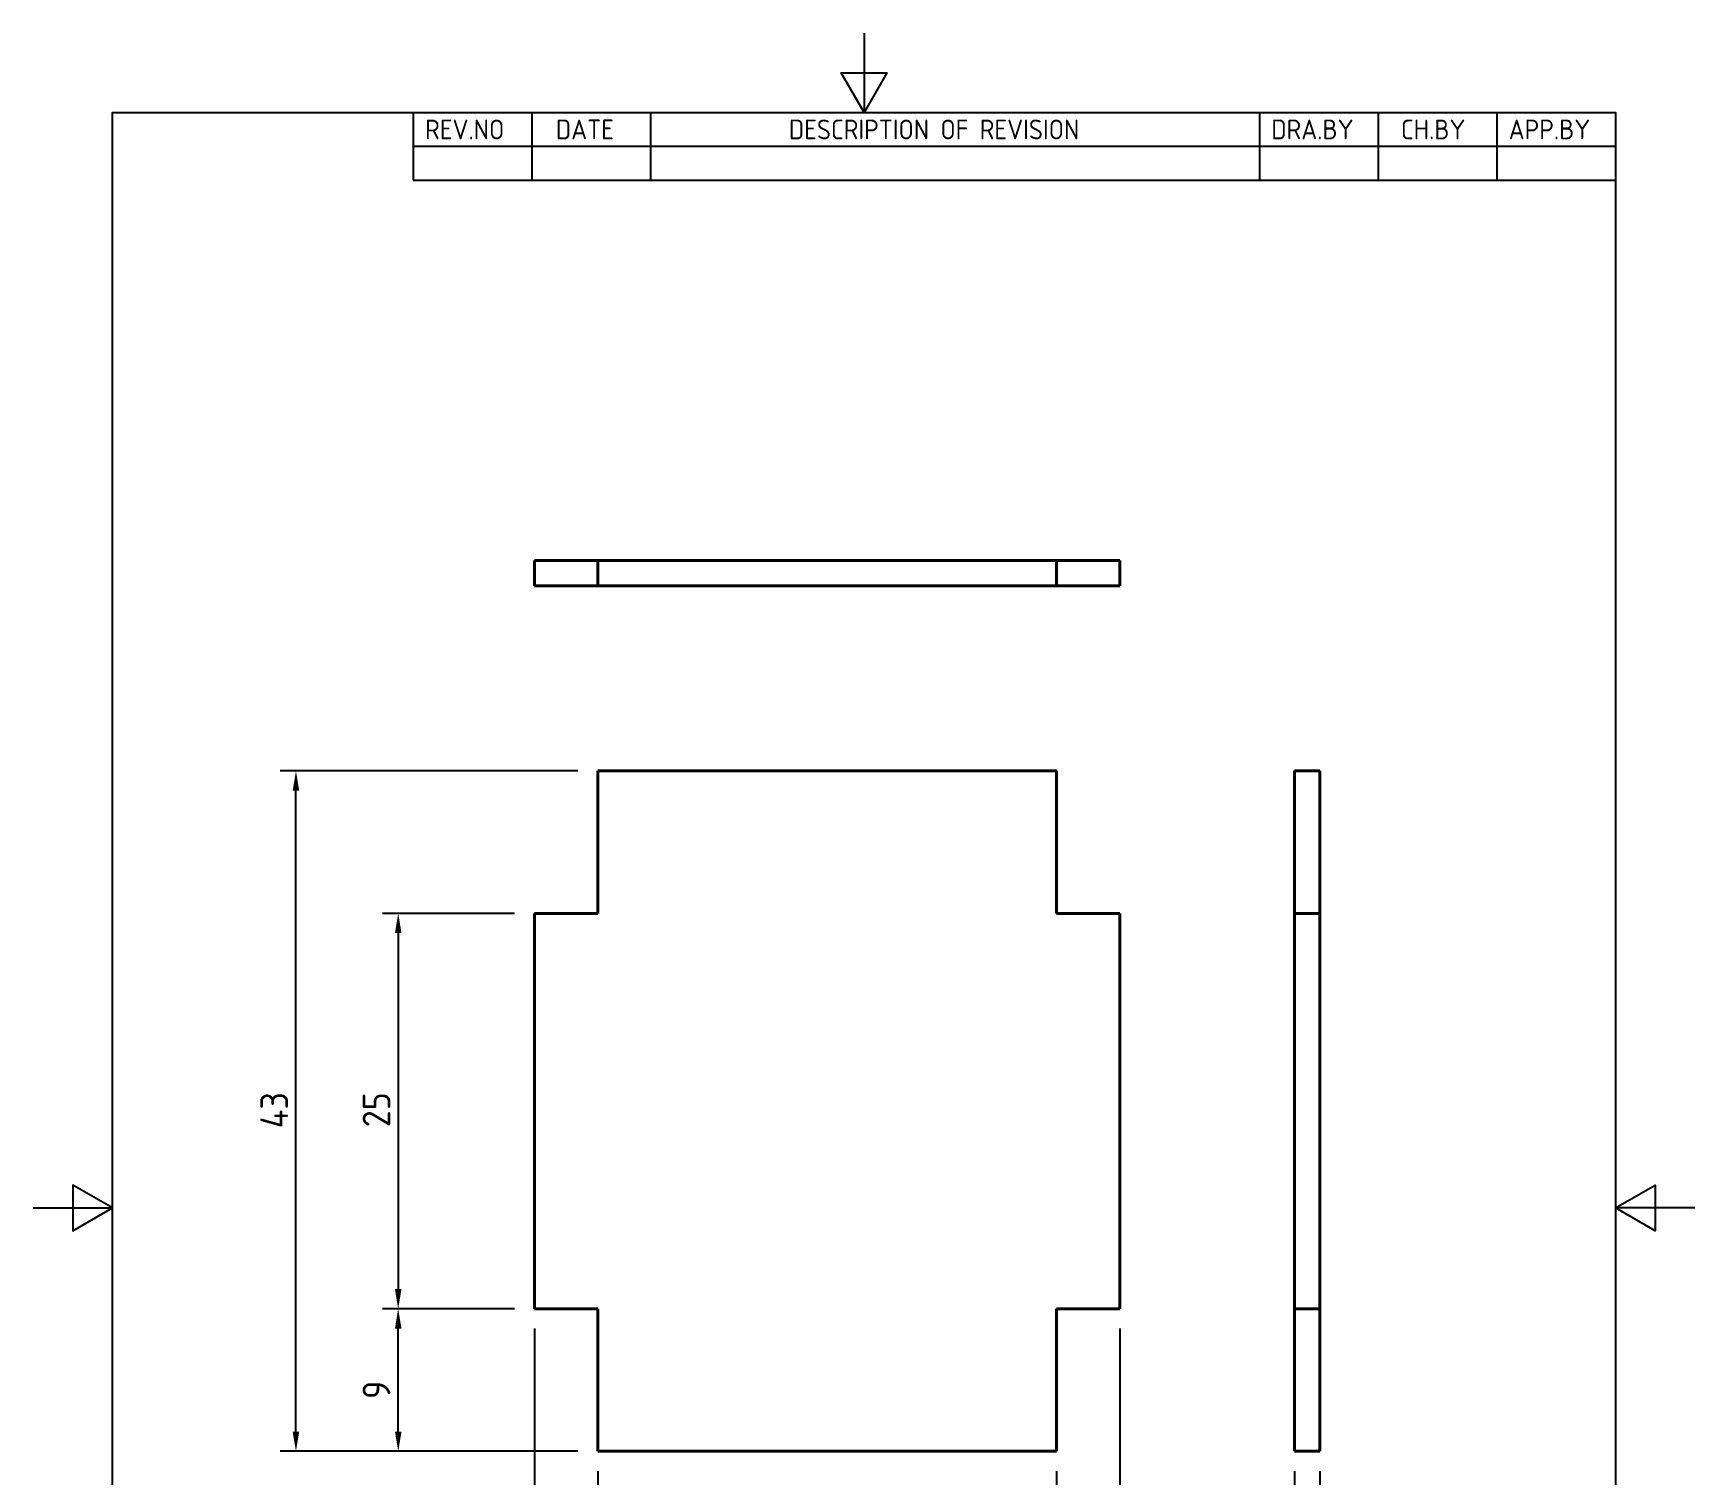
# Model space of a CAD drawing. Header units: millimetres. Extents: x 0 to 105, y 0 to 149.
# Drawn here: x 0 to 105, y 57.4 to 148.5 of the extents above; entities that cross this region are included whole.
import ezdxf

# ---------------------------------------------------------------- set-up
doc = ezdxf.new("R2010")
doc.units = ezdxf.units.MM
doc.header["$LTSCALE"] = 0.5
doc.layers.get('0').update_dxf_attribs({"color": 3, "lineweight": 25, "true_color": 0x00ff00})
for name, color, linetype, lineweight, true_color in [('가시적인 것(ISO)', 3, 'Continuous', 40, 0x00ff00), ('기호(ISO)', 5, 'Continuous', 25, 0x0000ff), ('치수(ISO)', 2, 'Continuous', 25, 0xffff00)]:
    doc.layers.add(name, color=color, linetype=linetype, lineweight=lineweight, true_color=true_color)
doc.layers.add('경계(ISO)', color=7, linetype='Continuous', lineweight=25)
doc.styles.add('ISO ProportionalPSTEK', font='isocp.shx')
doc.styles.add('치수 텍스트_PSTEK_POSCO', font='isocp.shx')
doc.dimstyles.new('치수_PSTEK_POSCO', dxfattribs={"dimscale": 0.5, "dimtxt": 3.5, "dimasz": 2.5, "dimexe": 2, "dimexo": 2.5, "dimgap": 1, "dimtad": 1, "dimrnd": 1e-08, "dimdsep": 46, "dimtxsty": '치수 텍스트_PSTEK_POSCO', "dimcen": 0.09, "dimdle": 10, "dimclrd": 7, "dimclre": 7, "dimclrt": 2, "dimadec": 1, "dimazin": 2, "dimtfac": 1, "dimtmove": 0, "dimatfit": 3, "dimfxl": 1, "dimtolj": 1, "dimlwd": -1, "dimlwe": -1, "dimarcsym": 0})

# ---------------------------------------------------------------- blocks, each defined once
blk = doc.blocks.new('경계 Default Border')
at = {"layer": '경계(ISO)', "flags": 128}
for points in [[(105, 297.0000076293945), (105, 287.0000076293945), (102.1132469177246, 292.0000076293945), (107.8867530822754, 292.0000076293945), (105, 287.0000076293945)], [(10, 10), (10, 287.0000076293945), (200, 287.0000076293945), (200, 10), (10, 10)], [(0, 148.5000038146973), (10, 148.5000038146973), (5, 151.3867473602295), (5, 145.6132507324219), (10, 148.5000038146973)], [(210, 148.5000038146973), (200, 148.5000038146973), (205, 151.3867473602295), (205, 145.6132507324219), (200, 148.5000038146973)]]:
    blk.add_lwpolyline(points, dxfattribs=at)
blk = doc.blocks.new('리비전 내역')
at = {"layer": '기호(ISO)'}
for p, q in [((48.00000000000001, 287.0000076293945), (200, 287.0000076293945)), ((48.00000000000001, 287.0000076293945), (48.00000000000001, 282.7200076293945)), ((63.00000000000001, 287.0000076293945), (63.00000000000001, 282.7200076293945)), ((78, 287.0000076293945), (78, 282.7200076293945)), ((155, 287.0000076293945), (155, 282.7200076293945)), ((170, 287.0000076293945), (170, 282.7200076293945)), ((185, 287.0000076293945), (185, 282.7200076293945)), ((200, 287.0000076293945), (200, 282.7200076293945)), ((48.00000000000001, 282.7200076293945), (200, 282.7200076293945)), ((48.00000000000001, 282.7200076293945), (48.00000000000001, 278.4400076293945)), ((63.00000000000001, 282.7200076293945), (63.00000000000001, 278.4400076293945)), ((78, 282.7200076293945), (78, 278.4400076293945)), ((155, 282.7200076293945), (155, 278.4400076293945)), ((170, 282.7200076293945), (170, 278.4400076293945)), ((185, 282.7200076293945), (185, 278.4400076293945)), ((200, 282.7200076293945), (200, 278.4400076293945)), ((48.00000000000001, 278.4400076293945), (200, 278.4400076293945))]:
    blk.add_line(p, q, dxfattribs=at)
at = {"layer": '기호(ISO)', "color": 2, "true_color": 0xffff00, "char_height": 2.5, "attachment_point": 7, "style": 'ISO ProportionalPSTEK'}
for s, insert in [('REV.NO', (49.5271157026291, 283.5831900503393)), ('DATE', (66.05423110723495, 283.5831900503393)), ('DESCRIPTION OF REVISION', (95.50702043336295, 283.5831900503393)), ('DRA.BY', (156.4757339553203, 283.5831900503393)), ('CH.BY', (172.8642915086116, 283.5831900503393)), ('APP.BY', (186.4777339604403, 283.5831900503393))]:
    blk.add_mtext(s, dxfattribs=dict(at, insert=insert))
blk = doc.blocks.new('*D22')
at = {"layer": 'Defpoints', "color": 0, "transparency": 16777216}
for p in [(31.67136143097427, 67.87242463252043), (35.67136143097427, 58.87242463252043), (35.67136143097427, 50.37242463252043)]:
    blk.add_point(p, dxfattribs=at)
at = {"layer": '치수(ISO)', "color": 7, "transparency": 16777216}
for p, q in [((31.67136143097427, 66.62242463252043), (31.67136143097427, 49.37242463252043)), ((35.67136143097427, 57.62242463252043), (35.67136143097427, 49.37242463252043)), ((32.92136143097427, 50.37242463252043), (34.42136143097427, 50.37242463252043))]:
    blk.add_line(p, q, dxfattribs=at)
for points in [[(32.92136143097427, 50.58075796585377), (32.92136143097427, 50.1640912991871), (31.67136143097427, 50.37242463252043)], [(34.42136143097427, 50.58075796585377), (34.42136143097427, 50.1640912991871), (35.67136143097427, 50.37242463252043)]]:
    blk.add_solid(points, dxfattribs=at)
at = {"layer": '치수(ISO)', "color": 2, "transparency": 16777216, "insert": (33.23386143097426, 51.74742463252043), "char_height": 1.75, "attachment_point": 4, "style": '치수 텍스트_PSTEK_POSCO'}
blk.add_mtext('\\A1;4', dxfattribs=at)
blk = doc.blocks.new('*D23')
at = {"layer": 'Defpoints', "color": 0, "transparency": 16777216}
for p in [(35.67136143097427, 58.87242463252043), (64.67136143097427, 58.87242463252043), (64.67136143097427, 50.37242463252043)]:
    blk.add_point(p, dxfattribs=at)
at = {"layer": '치수(ISO)', "color": 7, "transparency": 16777216}
for p, q in [((35.67136143097427, 57.62242463252043), (35.67136143097427, 49.37242463252043)), ((64.67136143097427, 57.62242463252043), (64.67136143097427, 49.37242463252043)), ((36.92136143097427, 50.37242463252043), (63.42136143097427, 50.37242463252043))]:
    blk.add_line(p, q, dxfattribs=at)
for points in [[(36.92136143097427, 50.58075796585377), (36.92136143097427, 50.1640912991871), (35.67136143097427, 50.37242463252043)], [(63.42136143097427, 50.58075796585377), (63.42136143097427, 50.1640912991871), (64.67136143097427, 50.37242463252043)]]:
    blk.add_solid(points, dxfattribs=at)
at = {"layer": '치수(ISO)', "color": 2, "transparency": 16777216, "insert": (49.12399764865876, 51.74759687661492), "char_height": 1.75, "attachment_point": 4, "style": '치수 텍스트_PSTEK_POSCO'}
blk.add_mtext('\\A1;29', dxfattribs=at)
blk = doc.blocks.new('*D24')
at = {"layer": 'Defpoints', "color": 0, "transparency": 16777216}
for p in [(31.67136143097427, 67.87242463252043), (68.67136143097427, 67.87242463252043), (31.67136143097427, 44.62605644647353)]:
    blk.add_point(p, dxfattribs=at)
at = {"layer": '치수(ISO)', "color": 7, "transparency": 16777216}
for p, q in [((31.67136143097427, 66.62242463252043), (31.67136143097427, 43.62605644647353)), ((68.67136143097427, 66.62242463252043), (68.67136143097427, 43.62605644647353)), ((67.42136143097427, 44.62605644647353), (32.92136143097427, 44.62605644647353))]:
    blk.add_line(p, q, dxfattribs=at)
for points in [[(32.92136143097427, 44.83438977980686), (32.92136143097427, 44.41772311314019), (31.67136143097427, 44.62605644647353)], [(67.42136143097427, 44.83438977980686), (67.42136143097427, 44.41772311314019), (68.67136143097427, 44.62605644647353)]]:
    blk.add_solid(points, dxfattribs=at)
at = {"layer": '치수(ISO)', "color": 2, "transparency": 16777216, "insert": (49.20886143097426, 46.00105644647353), "char_height": 1.75, "attachment_point": 4, "style": '치수 텍스트_PSTEK_POSCO'}
blk.add_mtext('\\A1;37', dxfattribs=at)
blk = doc.blocks.new('*D25')
at = {"layer": 'Defpoints', "color": 0, "transparency": 16777216}
for p in [(23.06443491554371, 67.87242463252043), (31.67136143097427, 67.87242463252043), (35.67136143097427, 58.87242463252043)]:
    blk.add_point(p, dxfattribs=at)
at = {"layer": '치수(ISO)', "color": 7, "transparency": 16777216}
for p, q in [((30.42136143097427, 67.87242463252043), (22.06443491554371, 67.87242463252043)), ((23.06443491554371, 60.12242463252043), (23.06443491554371, 66.62242463252043)), ((34.42136143097427, 58.87242463252043), (22.06443491554371, 58.87242463252043))]:
    blk.add_line(p, q, dxfattribs=at)
for points in [[(22.85610158221038, 66.62242463252043), (23.27276824887704, 66.62242463252043), (23.06443491554371, 67.87242463252043)], [(22.85610158221038, 60.12242463252043), (23.27276824887704, 60.12242463252043), (23.06443491554371, 58.87242463252043)]]:
    blk.add_solid(points, dxfattribs=at)
at = {"layer": '치수(ISO)', "color": 2, "transparency": 16777216, "insert": (21.6894349155437, 62.17659419086874), "char_height": 1.75, "attachment_point": 4, "rotation": 90, "style": '치수 텍스트_PSTEK_POSCO'}
blk.add_mtext('\\A1;9', dxfattribs=at)
blk = doc.blocks.new('*D26')
at = {"layer": 'Defpoints', "color": 0, "transparency": 16777216}
for p in [(31.67136143097426, 92.87242463252043), (23.06443491554371, 67.87242463252043), (31.67136143097427, 67.87242463252043)]:
    blk.add_point(p, dxfattribs=at)
at = {"layer": '치수(ISO)', "color": 7, "transparency": 16777216}
for p, q in [((30.42136143097426, 92.87242463252043), (22.06443491554372, 92.87242463252043)), ((23.06443491554372, 91.62242463252043), (23.06443491554371, 69.12242463252043)), ((30.42136143097427, 67.87242463252043), (22.06443491554371, 67.87242463252043))]:
    blk.add_line(p, q, dxfattribs=at)
for points in [[(22.85610158221039, 91.62242463252043), (23.27276824887705, 91.62242463252043), (23.06443491554372, 92.87242463252043)], [(22.85610158221038, 69.12242463252043), (23.27276824887704, 69.12242463252043), (23.06443491554371, 67.87242463252043)]]:
    blk.add_solid(points, dxfattribs=at)
at = {"layer": '치수(ISO)', "color": 2, "transparency": 16777216, "insert": (21.68926267144921, 79.35146145762381), "char_height": 1.75, "attachment_point": 4, "rotation": 90, "style": '치수 텍스트_PSTEK_POSCO'}
blk.add_mtext('\\A1;25', dxfattribs=at)
blk = doc.blocks.new('*D27')
at = {"layer": 'Defpoints', "color": 0, "transparency": 16777216}
for p in [(16.60283364384666, 101.8724246325205), (35.67136143097426, 101.8724246325204), (35.67136143097429, 58.87242463252043)]:
    blk.add_point(p, dxfattribs=at)
at = {"layer": '치수(ISO)', "color": 7, "transparency": 16777216}
for p, q in [((34.42136143097426, 101.8724246325204), (15.60283364384666, 101.8724246325205)), ((16.60283364384665, 60.12242463252043), (16.60283364384666, 100.6224246325205)), ((34.42136143097429, 58.87242463252043), (15.60283364384665, 58.87242463252044))]:
    blk.add_line(p, q, dxfattribs=at)
for points in [[(16.39450031051333, 100.6224246325205), (16.81116697717999, 100.6224246325205), (16.60283364384666, 101.8724246325205)], [(16.39450031051332, 60.12242463252043), (16.81116697717999, 60.12242463252043), (16.60283364384665, 58.87242463252043)]]:
    blk.add_solid(points, dxfattribs=at)
at = {"layer": '치수(ISO)', "color": 2, "transparency": 16777216, "insert": (15.22783364384665, 79.28618094581279), "char_height": 1.75, "attachment_point": 4, "rotation": 90, "style": '치수 텍스트_PSTEK_POSCO'}
blk.add_mtext('\\A1;43', dxfattribs=at)
blk = doc.blocks.new('*D28')
at = {"layer": 'Defpoints', "color": 0, "transparency": 16777216}
for p in [(79.71014131278272, 58.87242463252043), (81.31014131278272, 58.87242463252043), (79.71014131278272, 48.87242463252043)]:
    blk.add_point(p, dxfattribs=at)
at = {"layer": '치수(ISO)', "color": 7, "transparency": 16777216}
for p, q in [((79.71014131278272, 57.62242463252043), (79.71014131278272, 47.87242463252043)), ((81.31014131278272, 57.62242463252043), (81.31014131278272, 47.87242463252043)), ((78.46014131278272, 48.87242463252043), (77.21014131278272, 48.87242463252043)), ((79.71014131278272, 48.87242463252043), (81.31014131278272, 48.87242463252043)), ((82.56014131278272, 48.87242463252043), (89.26980746228875, 48.87242463252043))]:
    blk.add_line(p, q, dxfattribs=at)
for points in [[(78.46014131278272, 49.08075796585377), (78.46014131278272, 48.6640912991871), (79.71014131278272, 48.87242463252043)], [(82.56014131278272, 49.08075796585377), (82.56014131278272, 48.6640912991871), (81.31014131278272, 48.87242463252043)]]:
    blk.add_solid(points, dxfattribs=at)
at = {"layer": '치수(ISO)', "color": 2, "transparency": 16777216, "insert": (86.58299643866671, 50.24742463252043), "char_height": 1.75, "attachment_point": 4, "style": '치수 텍스트_PSTEK_POSCO'}
blk.add_mtext('\\A1;1.6', dxfattribs=at)

msp = doc.modelspace()

# ---------------------------------------------------------------- linework, layer by layer
at = {"layer": '가시적인 것(ISO)'}
for p, q in [((31.67136143098435, 113.5633626545216), (31.67136143098435, 115.1633626545216)), ((31.67136143098435, 115.1633626545216), (35.67136143098435, 115.1633626545216)), ((35.67136143098435, 115.1633626545243), (35.67136143098435, 113.5633626545243)), ((35.67136143098435, 115.1633626545243), (64.67136143098435, 115.1633626545243)), ((64.67136143098435, 113.5633626545243), (64.67136143098435, 115.1633626545243)), ((68.67136143098435, 115.1633626545216), (64.67136143098435, 115.1633626545216)), ((68.67136143098435, 113.5633626545216), (68.67136143098435, 115.1633626545216)), ((35.67136143098435, 113.5633626545216), (31.67136143098435, 113.5633626545216)), ((64.67136143098435, 113.5633626545243), (35.67136143098434, 113.5633626545243)), ((68.67136143098435, 113.5633626545216), (64.67136143098435, 113.5633626545216)), ((35.67136143097426, 101.8724246325204), (35.67136143097426, 92.87242463252043)), ((64.67136143097426, 101.8724246325204), (35.67136143097425, 101.8724246325204)), ((64.67136143097426, 92.87242463252043), (64.67136143097426, 101.8724246325204)), ((79.71014131278272, 101.8724246325204), (81.31014131278272, 101.8724246325204)), ((79.71014131278272, 92.87242463252043), (79.71014131278272, 101.8724246325204)), ((81.31014131278272, 101.8724246325204), (81.31014131278272, 92.87242463252043)), ((31.67136143097426, 92.87242463252043), (31.67136143097427, 67.87242463252043)), ((35.67136143097426, 92.87242463252043), (31.67136143097426, 92.87242463252043)), ((68.67136143097426, 92.87242463252043), (64.67136143097426, 92.87242463252043)), ((68.67136143097426, 67.87242463252043), (68.67136143097426, 92.87242463252043)), ((79.71014131278392, 92.87242463252043), (81.31014131278391, 92.87242463252043)), ((79.71014131278392, 67.87242463252043), (79.71014131278392, 92.87242463252043)), ((81.31014131278391, 67.87242463252043), (81.31014131278391, 92.87242463252043)), ((31.67136143097427, 67.87242463252043), (35.67136143097426, 67.87242463252043)), ((35.67136143097426, 67.87242463252043), (35.67136143097427, 58.87242463252043)), ((64.67136143097426, 67.87242463252043), (68.67136143097426, 67.87242463252043)), ((64.67136143097426, 58.87242463252043), (64.67136143097426, 67.87242463252043)), ((79.71014131278392, 67.87242463252043), (81.31014131278391, 67.87242463252043)), ((79.71014131278272, 58.87242463252043), (79.71014131278272, 67.87242463252043)), ((81.31014131278272, 67.87242463252043), (81.31014131278272, 58.87242463252043)), ((35.67136143097427, 58.87242463252043), (64.67136143097427, 58.87242463252043)), ((81.31014131278272, 58.87242463252043), (79.71014131278272, 58.87242463252043))]:
    msp.add_line(p, q, dxfattribs=at)

# ---------------------------------------------------------------- block references
at = {"xscale": 0.5, "yscale": 0.5, "zscale": 0.5}
msp.add_blockref('경계 Default Border', (0, 0), dxfattribs=at)
at = {"layer": '기호(ISO)', "xscale": 0.5, "yscale": 0.5, "zscale": 0.5}
msp.add_blockref('리비전 내역', (0, 0), dxfattribs=at)

# ---------------------------------------------------------------- dimensions: what is measured, and where the dimension line sits
at = {"layer": '치수(ISO)', "color": 7}
for base, p1, p2, angle, override, picture, middle in [((16.60283364384666, 101.8724246325205), (35.67136143097429, 58.87242463252043), (35.67136143097426, 101.8724246325204), 270, {"dimdec": 2, "dimtp": 0, "dimtm": -0, "dimtdec": 2, "dimtofl": 0, "dimatfit": 1}, '*D27', (16.60283364384664, 80.37242463252043)), ((23.06443491554371, 67.87242463252043), (31.67136143097426, 92.87242463252043), (31.67136143097427, 67.87242463252043), 90, {"dimdec": 2, "dimtp": 0, "dimtm": -0, "dimtdec": 2, "dimtofl": 0, "dimatfit": 1}, '*D26', (23.0644349155437, 80.37242463252043)), ((23.06443491554371, 67.87242463252043), (35.67136143097427, 58.87242463252043), (31.67136143097427, 67.87242463252043), 270, {"dimdec": 2, "dimtp": 0, "dimtm": -0, "dimtdec": 2, "dimtofl": 0, "dimatfit": 1}, '*D25', (23.0644349155437, 62.62242463252043)), ((35.67136143097427, 50.37242463252043), (31.67136143097427, 67.87242463252043), (35.67136143097427, 58.87242463252043), 180, {"dimdec": 2, "dimtp": 0, "dimtm": -0, "dimtdec": 2, "dimtofl": 0, "dimatfit": 1}, '*D22', (33.67136143097426, 50.37242463252043)), ((64.67136143097427, 50.37242463252043), (35.67136143097427, 58.87242463252043), (64.67136143097427, 58.87242463252043), 180, {"dimdec": 2, "dimtp": 0, "dimtm": -0, "dimtdec": 2, "dimtofl": 0, "dimatfit": 1}, '*D23', (50.17136143097427, 50.37242463252043)), ((79.71014131278272, 48.87242463252043), (81.31014131278272, 58.87242463252043), (79.71014131278272, 58.87242463252043), 180, {"dimdec": 2, "dimtp": 0, "dimtm": -0, "dimtdec": 2, "dimtofl": 1, "dimatfit": 1}, '*D28', (87.67640195047774, 48.87242463252043))]:
    dim = msp.add_linear_dim(base=base, p1=p1, p2=p2, angle=angle, dimstyle='치수_PSTEK_POSCO', override=override, dxfattribs=at)
    dim.commit()
    dim.dimension.update_dxf_attribs({"geometry": picture, "text_midpoint": middle, "dimtype": 160})
dim = msp.add_linear_dim(base=(31.67136143097427, 44.62605644647353), p1=(68.67136143097427, 67.87242463252043), p2=(31.67136143097427, 67.87242463252043), dimstyle='치수_PSTEK_POSCO', override={"dimdec": 2, "dimtp": 0, "dimtm": -0, "dimtdec": 2, "dimtofl": 0, "dimatfit": 1}, dxfattribs=at)
dim.commit()
dim.dimension.update_dxf_attribs({"geometry": '*D24', "text_midpoint": (50.17136143097426, 44.62605644647353), "dimtype": 160})

doc.saveas('drawing.dxf')
